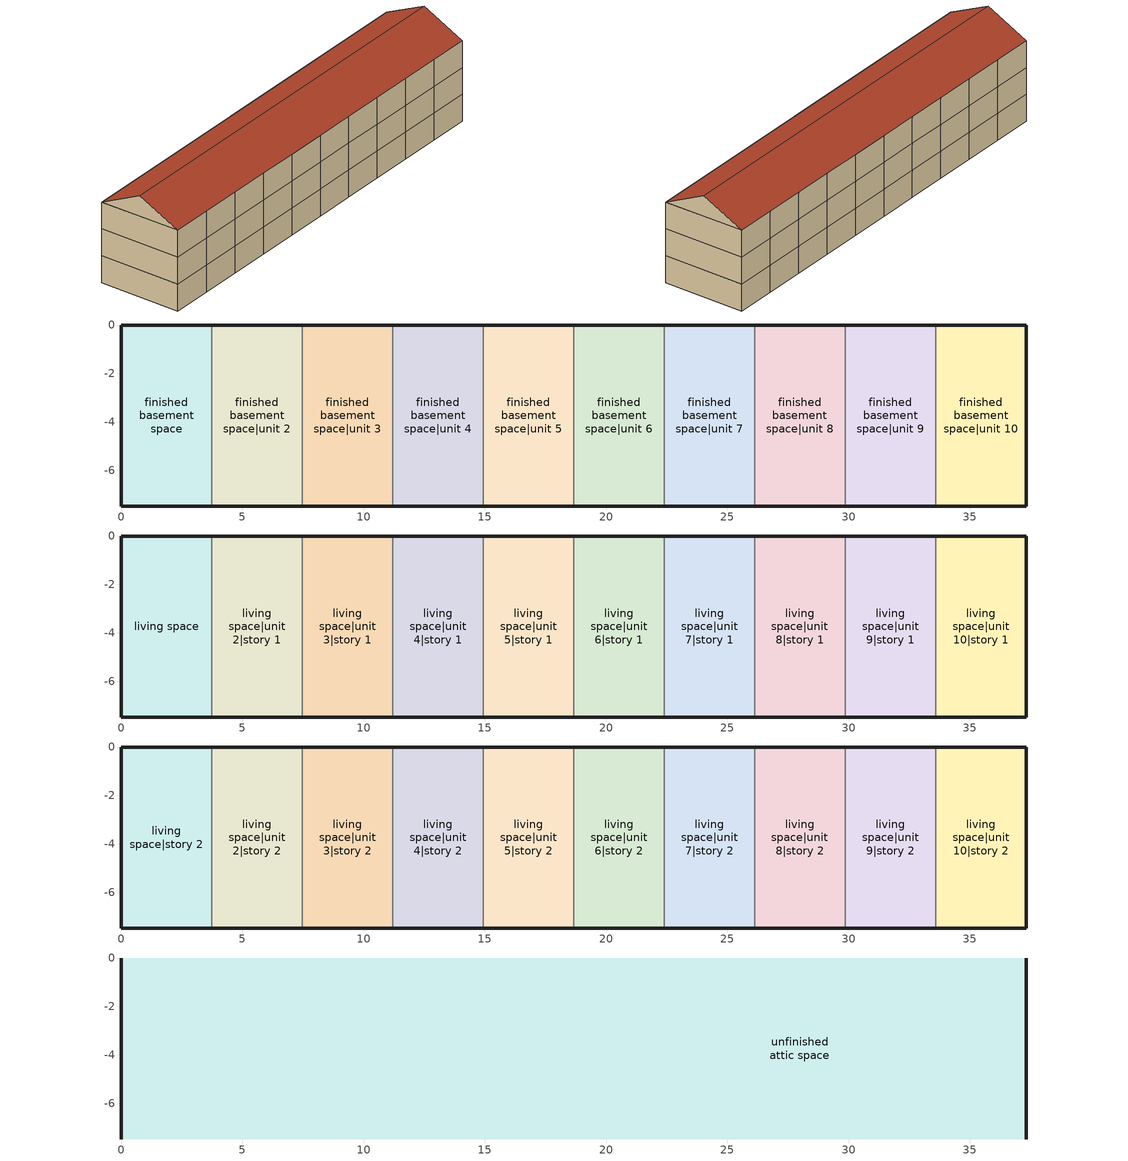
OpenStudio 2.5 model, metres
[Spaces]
finished basement space
 floor ground: 0,-7.47 0,0 3.73,0 3.73,-7.47 z-2.44
 wall ground: 3.73,0 0,0 0,-7.47 3.73,-7.47 z-2.44:0
 wall to finished basement space|unit 2: 3.73,-7.47 3.73,0 z-2.44:0
finished basement space|unit 2
 floor ground: 3.73,-7.47 3.73,0 7.47,0 7.47,-7.47 z-2.44
 wall to finished basement space|unit 3: 7.47,-7.47 7.47,0 z-2.44:0
 wall ground: 7.47,0 3.73,0 / 3.73,-7.47 7.47,-7.47 z-2.44:0
finished basement space|unit 3
 floor ground: 7.47,-7.47 7.47,0 11.2,0 11.2,-7.47 z-2.44
 wall to finished basement space|unit 4: 11.2,-7.47 11.2,0 z-2.44:0
 wall ground: 11.2,0 7.47,0 / 7.47,-7.47 11.2,-7.47 z-2.44:0
finished basement space|unit 4
 floor ground: 11.2,-7.47 11.2,0 14.93,0 14.93,-7.47 z-2.44
 wall to finished basement space|unit 5: 14.93,-7.47 14.93,0 z-2.44:0
 wall ground: 14.93,0 11.2,0 / 11.2,-7.47 14.93,-7.47 z-2.44:0
finished basement space|unit 5
 floor ground: 14.93,-7.47 14.93,0 18.67,0 18.67,-7.47 z-2.44
 wall to finished basement space|unit 6: 18.67,-7.47 18.67,0 z-2.44:0
 wall ground: 18.67,0 14.93,0 / 14.93,-7.47 18.67,-7.47 z-2.44:0
finished basement space|unit 6
 floor ground: 18.67,-7.47 18.67,0 22.4,0 22.4,-7.47 z-2.44
 wall to finished basement space|unit 7: 22.4,-7.47 22.4,0 z-2.44:0
 wall ground: 22.4,0 18.67,0 / 18.67,-7.47 22.4,-7.47 z-2.44:0
finished basement space|unit 7
 floor ground: 22.4,-7.47 22.4,0 26.13,0 26.13,-7.47 z-2.44
 wall to finished basement space|unit 8: 26.13,-7.47 26.13,0 z-2.44:0
 wall ground: 26.13,0 22.4,0 / 22.4,-7.47 26.13,-7.47 z-2.44:0
finished basement space|unit 8
 floor ground: 26.13,-7.47 26.13,0 29.86,0 29.86,-7.47 z-2.44
 wall to finished basement space|unit 9: 29.86,-7.47 29.86,0 z-2.44:0
 wall ground: 29.86,0 26.13,0 / 26.13,-7.47 29.86,-7.47 z-2.44:0
finished basement space|unit 9
 floor ground: 29.86,-7.47 29.86,0 33.6,0 33.6,-7.47 z-2.44
 wall to finished basement space|unit 10: 33.6,-7.47 33.6,0 z-2.44:0
 wall ground: 33.6,0 29.86,0 / 29.86,-7.47 33.6,-7.47 z-2.44:0
finished basement space|unit 10
 floor ground: 33.6,-7.47 33.6,0 37.33,0 37.33,-7.47 z-2.44
 wall ground: 33.6,-7.47 37.33,-7.47 37.33,0 33.6,0 z-2.44:0
living space
 floor to finished basement space: 0,-7.47 0,0 3.73,0 3.73,-7.47 z0
 wall outside: 3.73,0 0,0 0,-7.47 3.73,-7.47 z0:2.44
 wall to living space|unit 2|story 1: 3.73,-7.47 3.73,0 z0:2.44
living space|unit 2|story 1
 floor to finished basement space|unit 2: 3.73,-7.47 3.73,0 7.47,0 7.47,-7.47 z0
 wall outside: 3.73,-7.47 7.47,-7.47 / 7.47,0 3.73,0 z0:2.44
 wall to living space|unit 3|story 1: 7.47,-7.47 7.47,0 z0:2.44
living space|unit 3|story 1
 floor to finished basement space|unit 3: 7.47,-7.47 7.47,0 11.2,0 11.2,-7.47 z0
 wall outside: 7.47,-7.47 11.2,-7.47 / 11.2,0 7.47,0 z0:2.44
 wall to living space|unit 4|story 1: 11.2,-7.47 11.2,0 z0:2.44
living space|unit 4|story 1
 floor to finished basement space|unit 4: 11.2,-7.47 11.2,0 14.93,0 14.93,-7.47 z0
 wall outside: 11.2,-7.47 14.93,-7.47 / 14.93,0 11.2,0 z0:2.44
 wall to living space|unit 5|story 1: 14.93,-7.47 14.93,0 z0:2.44
living space|unit 5|story 1
 floor to finished basement space|unit 5: 14.93,-7.47 14.93,0 18.67,0 18.67,-7.47 z0
 wall outside: 14.93,-7.47 18.67,-7.47 / 18.67,0 14.93,0 z0:2.44
 wall to living space|unit 6|story 1: 18.67,-7.47 18.67,0 z0:2.44
living space|unit 6|story 1
 floor to finished basement space|unit 6: 18.67,-7.47 18.67,0 22.4,0 22.4,-7.47 z0
 wall outside: 18.67,-7.47 22.4,-7.47 / 22.4,0 18.67,0 z0:2.44
 wall to living space|unit 7|story 1: 22.4,-7.47 22.4,0 z0:2.44
living space|unit 7|story 1
 floor to finished basement space|unit 7: 22.4,-7.47 22.4,0 26.13,0 26.13,-7.47 z0
 wall outside: 22.4,-7.47 26.13,-7.47 / 26.13,0 22.4,0 z0:2.44
 wall to living space|unit 8|story 1: 26.13,-7.47 26.13,0 z0:2.44
living space|unit 8|story 1
 floor to finished basement space|unit 8: 26.13,-7.47 26.13,0 29.86,0 29.86,-7.47 z0
 wall outside: 26.13,-7.47 29.86,-7.47 / 29.86,0 26.13,0 z0:2.44
 wall to living space|unit 9|story 1: 29.86,-7.47 29.86,0 z0:2.44
living space|unit 9|story 1
 floor to finished basement space|unit 9: 29.86,-7.47 29.86,0 33.6,0 33.6,-7.47 z0
 wall outside: 29.86,-7.47 33.6,-7.47 / 33.6,0 29.86,0 z0:2.44
 wall to living space|unit 10|story 1: 33.6,-7.47 33.6,0 z0:2.44
living space|unit 10|story 1
 floor to finished basement space|unit 10: 33.6,-7.47 33.6,0 37.33,0 37.33,-7.47 z0
 wall outside: 33.6,-7.47 37.33,-7.47 37.33,0 33.6,0 z0:2.44
living space|story 2
 floor to living space: 0,-7.47 0,0 3.73,0 3.73,-7.47 z2.44
 wall outside: 3.73,0 0,0 0,-7.47 3.73,-7.47 z2.44:4.88
 wall to living space|unit 2|story 2: 3.73,-7.47 3.73,0 z2.44:4.88
living space|unit 2|story 2
 floor to living space|unit 2|story 1: 3.73,-7.47 3.73,0 7.47,0 7.47,-7.47 z2.44
 wall outside: 3.73,-7.47 7.47,-7.47 / 7.47,0 3.73,0 z2.44:4.88
 wall to living space|unit 3|story 2: 7.47,-7.47 7.47,0 z2.44:4.88
living space|unit 3|story 2
 floor to living space|unit 3|story 1: 7.47,-7.47 7.47,0 11.2,0 11.2,-7.47 z2.44
 wall outside: 7.47,-7.47 11.2,-7.47 / 11.2,0 7.47,0 z2.44:4.88
 wall to living space|unit 4|story 2: 11.2,-7.47 11.2,0 z2.44:4.88
living space|unit 4|story 2
 floor to living space|unit 4|story 1: 11.2,-7.47 11.2,0 14.93,0 14.93,-7.47 z2.44
 wall outside: 11.2,-7.47 14.93,-7.47 / 14.93,0 11.2,0 z2.44:4.88
 wall to living space|unit 5|story 2: 14.93,-7.47 14.93,0 z2.44:4.88
living space|unit 5|story 2
 floor to living space|unit 5|story 1: 14.93,-7.47 14.93,0 18.67,0 18.67,-7.47 z2.44
 wall outside: 14.93,-7.47 18.67,-7.47 / 18.67,0 14.93,0 z2.44:4.88
 wall to living space|unit 6|story 2: 18.67,-7.47 18.67,0 z2.44:4.88
living space|unit 6|story 2
 floor to living space|unit 6|story 1: 18.67,-7.47 18.67,0 22.4,0 22.4,-7.47 z2.44
 wall outside: 18.67,-7.47 22.4,-7.47 / 22.4,0 18.67,0 z2.44:4.88
 wall to living space|unit 7|story 2: 22.4,-7.47 22.4,0 z2.44:4.88
living space|unit 7|story 2
 floor to living space|unit 7|story 1: 22.4,-7.47 22.4,0 26.13,0 26.13,-7.47 z2.44
 wall outside: 22.4,-7.47 26.13,-7.47 / 26.13,0 22.4,0 z2.44:4.88
 wall to living space|unit 8|story 2: 26.13,-7.47 26.13,0 z2.44:4.88
living space|unit 8|story 2
 floor to living space|unit 8|story 1: 26.13,-7.47 26.13,0 29.86,0 29.86,-7.47 z2.44
 wall outside: 26.13,-7.47 29.86,-7.47 / 29.86,0 26.13,0 z2.44:4.88
 wall to living space|unit 9|story 2: 29.86,-7.47 29.86,0 z2.44:4.88
living space|unit 9|story 2
 floor to living space|unit 9|story 1: 29.86,-7.47 29.86,0 33.6,0 33.6,-7.47 z2.44
 wall outside: 29.86,-7.47 33.6,-7.47 / 33.6,0 29.86,0 z2.44:4.88
 wall to living space|unit 10|story 2: 33.6,-7.47 33.6,0 z2.44:4.88
living space|unit 10|story 2
 floor to living space|unit 10|story 1: 33.6,-7.47 33.6,0 37.33,0 37.33,-7.47 z2.44
 wall outside: 33.6,-7.47 37.33,-7.47 37.33,0 33.6,0 z2.44:4.88
unfinished attic space
 floor to living space|story 2: 3.73,0 3.73,-7.47 0,-7.47 0,0 z4.88
 floor to living space|unit 2|story 2: 7.47,0 7.47,-7.47 3.73,-7.47 3.73,0 z4.88
 floor to living space|unit 3|story 2: 11.2,0 11.2,-7.47 7.47,-7.47 7.47,0 z4.88
 floor to living space|unit 4|story 2: 14.93,0 14.93,-7.47 11.2,-7.47 11.2,0 z4.88
 floor to living space|unit 5|story 2: 18.67,0 18.67,-7.47 14.93,-7.47 14.93,0 z4.88
 floor to living space|unit 6|story 2: 22.4,0 22.4,-7.47 18.67,-7.47 18.67,0 z4.88
 floor to living space|unit 7|story 2: 26.13,0 26.13,-7.47 22.4,-7.47 22.4,0 z4.88
 floor to living space|unit 8|story 2: 29.86,0 29.86,-7.47 26.13,-7.47 26.13,0 z4.88
 floor to living space|unit 9|story 2: 33.6,0 33.6,-7.47 29.86,-7.47 29.86,0 z4.88
 floor to living space|unit 10|story 2: 37.33,0 37.33,-7.47 33.6,-7.47 33.6,0 z4.88
 wall outside: 0,-3.73,6.74 0,0,4.88 0,-7.47,4.88; 37.33,-3.73,6.74 37.33,-7.47,4.88 37.33,0,4.88
 roof outside: 0,-3.73,6.74 37.33,-3.73,6.74 37.33,0,4.88 0,0,4.88; 37.33,-3.73,6.74 0,-3.73,6.74 0,-7.47,4.88 37.33,-7.47,4.88
[Building]
Building: Standards Number of Stories=3; Standards Number of Above Ground Stories=2; Standards Building Type=singlefamilyttached; Standards Number of Living Units=10
[Site]
Denver Intl Ap_CO_USA: Latitude {deg}=39.83; Longitude {deg}=-104.65; Time Zone {hr}=-7; Elevation {m}=1650
[ClimateZones]
Climate Zone Institution Name 2=Building America; Climate Zone Document Year 2=0; Climate Zone Value 2=Cold
[Site:WaterMainsTemperature]
Calculation Method=Correlation; Annual Average Outdoor Air Temperature {C}=10.8753; Maximum Difference In Monthly Average Outdoor Air Temperatures {deltaC}=23.1524
[Site:GroundTemperature:BuildingSurface]
6.71281, 4.94206, 4.80025, 5.64056, 9.01395, 12.3716, 15.2825, 17.1265, 17.2832, 15.7834, 12.9467, 9.69205
[Site:GroundTemperature:Deep]
10.8753, 10.8753, 10.8753, 10.8753, 10.8753, 10.8753, 10.8753, 10.8753, 10.8753, 10.8753, 10.8753, 10.8753
[ThermalZone] Use Ideal Air Loads=No
living zone; living zone|unit 2; living zone|unit 3; living zone|unit 4; living zone|unit 5; living zone|unit 6; living zone|unit 7; living zone|unit 8; living zone|unit 9; living zone|unit 10; finished basement zone; finished basement zone|unit 2; finished basement zone|unit 3; finished basement zone|unit 4; finished basement zone|unit 5; finished basement zone|unit 6; finished basement zone|unit 7; finished basement zone|unit 8; finished basement zone|unit 9; finished basement zone|unit 10; unfinished attic zone
[Sizing:Zone] Zone Cooling Design Supply Air Temperature Input Method=SupplyAirTemperature; Zone Cooling Design Supply Air Temperature {C}=14; Zone Cooling Design Supply Air Temperature Difference {deltaC}=11.11; Zone Heating Design Supply Air Temperature Input Method=SupplyAirTemperature; Zone Heating Design Supply Air Temperature {C}=40; Zone Heating Design Supply Air Temperature Difference {deltaC}=11.11; Zone Cooling Design Supply Air Humidity Ratio {kg-H2O/kg-air}=0.0085; Zone Heating Design Supply Air Humidity Ratio {kg-H2O/kg-air}=0.008; Cooling Design Air Flow Method=DesignDay; Heating Design Air Flow Method=DesignDay; Account for Dedicated Outdoor Air System=No; Dedicated Outdoor Air System Control Strategy=NeutralSupplyAir; Dedicated Outdoor Air Low Setpoint Temperature for Design {C}=autosize; Dedicated Outdoor Air High Setpoint Temperature for Design {C}=autosize
living zone; living zone|unit 2; living zone|unit 3; living zone|unit 4; living zone|unit 5; living zone|unit 6; living zone|unit 7; living zone|unit 8; living zone|unit 9; living zone|unit 10; finished basement zone; finished basement zone|unit 2; finished basement zone|unit 3; finished basement zone|unit 4; finished basement zone|unit 5; finished basement zone|unit 6; finished basement zone|unit 7; finished basement zone|unit 8; finished basement zone|unit 9; finished basement zone|unit 10; unfinished attic zone
[Space]
Name | Space Type | Thermal Zone | Building Unit
living space; living space|story 2 | Space Type 1 | living zone | unit 1
living space|unit 2|story 1; living space|unit 2|story 2 | Space Type 1 | living zone|unit 2 | unit 2
living space|unit 3|story 1; living space|unit 3|story 2 | Space Type 1 | living zone|unit 3 | unit 3
living space|unit 4|story 1; living space|unit 4|story 2 | Space Type 1 | living zone|unit 4 | unit 4
living space|unit 5|story 1; living space|unit 5|story 2 | Space Type 1 | living zone|unit 5 | unit 5
living space|unit 6|story 1; living space|unit 6|story 2 | Space Type 1 | living zone|unit 6 | unit 6
living space|unit 7|story 1; living space|unit 7|story 2 | Space Type 1 | living zone|unit 7 | unit 7
living space|unit 8|story 1; living space|unit 8|story 2 | Space Type 1 | living zone|unit 8 | unit 8
living space|unit 9|story 1; living space|unit 9|story 2 | Space Type 1 | living zone|unit 9 | unit 9
living space|unit 10|story 1; living space|unit 10|story 2 | Space Type 1 | living zone|unit 10 | unit 10
finished basement space | Space Type 2 | finished basement zone | unit 1
finished basement space|unit 2 | Space Type 2 | finished basement zone|unit 2 | unit 2
finished basement space|unit 3 | Space Type 2 | finished basement zone|unit 3 | unit 3
finished basement space|unit 4 | Space Type 2 | finished basement zone|unit 4 | unit 4
finished basement space|unit 5 | Space Type 2 | finished basement zone|unit 5 | unit 5
finished basement space|unit 6 | Space Type 2 | finished basement zone|unit 6 | unit 6
finished basement space|unit 7 | Space Type 2 | finished basement zone|unit 7 | unit 7
finished basement space|unit 8 | Space Type 2 | finished basement zone|unit 8 | unit 8
finished basement space|unit 9 | Space Type 2 | finished basement zone|unit 9 | unit 9
finished basement space|unit 10 | Space Type 2 | finished basement zone|unit 10 | unit 10
unfinished attic space | Space Type 3 | unfinished attic zone
[SpaceType]
Name | Standards Space Type
Space Type 1 | living
Space Type 2 | finished basement
Space Type 3 | unfinished attic
[BuildingUnit] Building Unit Type=Residential
unit 1; unit 2; unit 3; unit 4; unit 5; unit 6; unit 7; unit 8; unit 9; unit 10; EPWWeatherInfo
